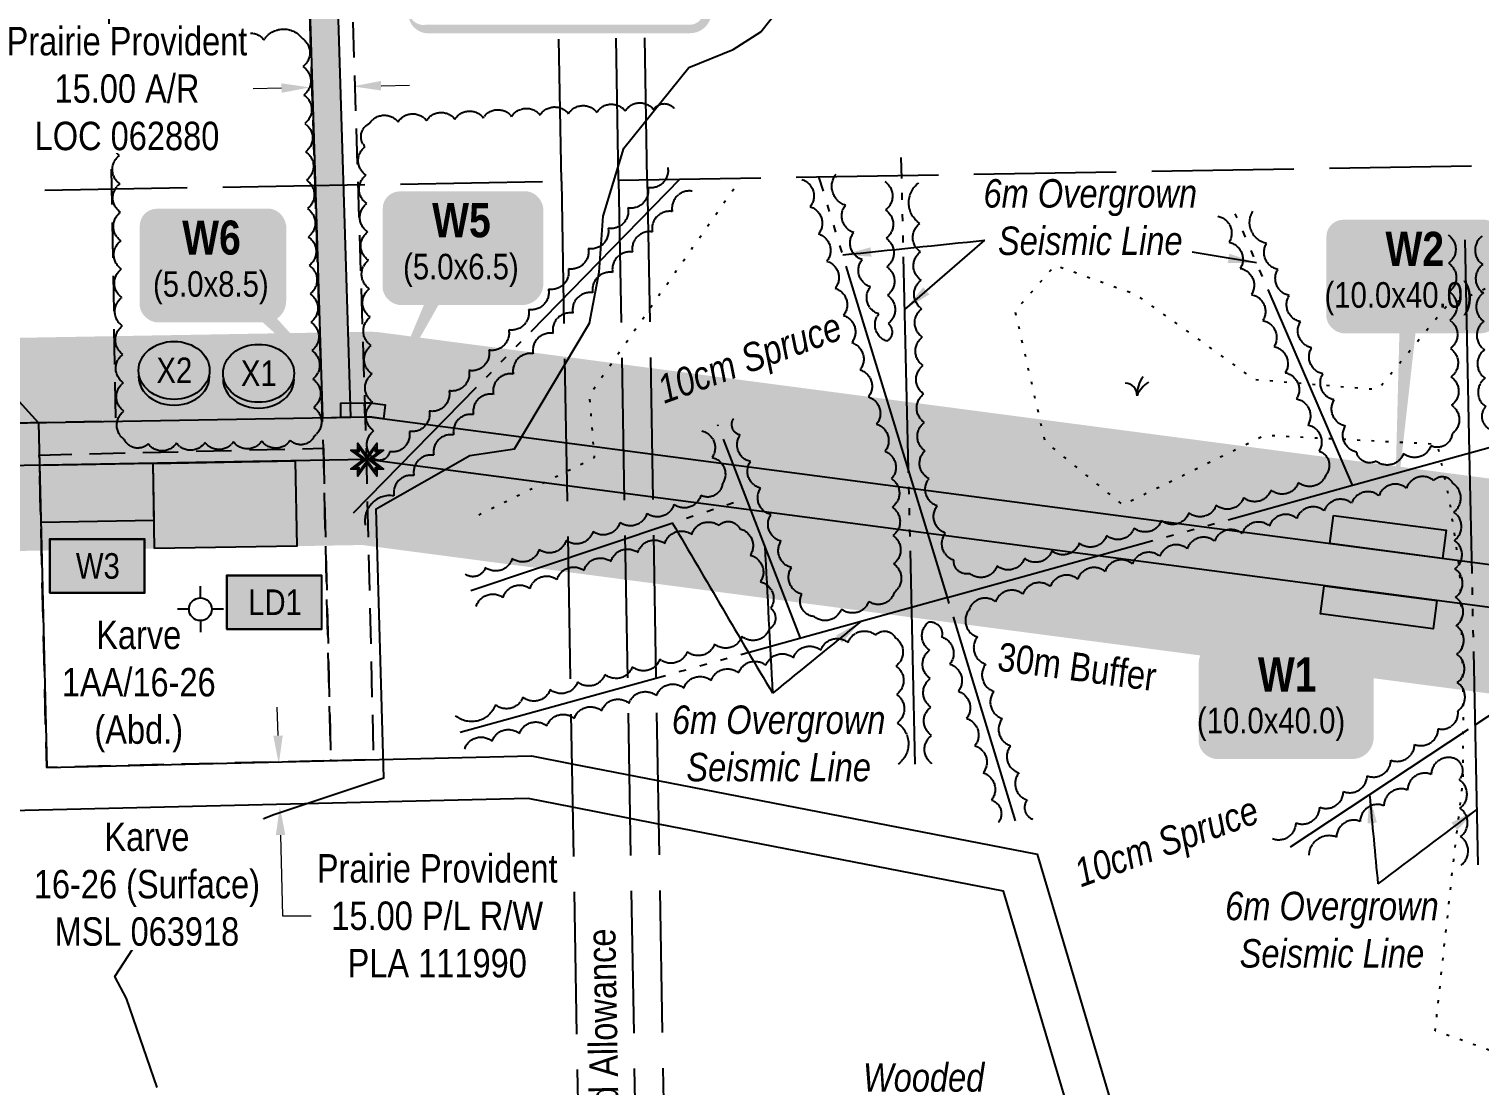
# Model space of a CAD drawing. Extents: x 571054 to 575687, y 6270459 to 6274187.
# Drawn here: x 574553 to 575063, y 6271091 to 6271462 of the extents above; entities that cross this region are included whole.
import ezdxf
from ezdxf.enums import TextEntityAlignment as Align

# ---------------------------------------------------------------- set-up
doc = ezdxf.new("R2010")
doc.units = 0
doc.header["$LTSCALE"] = 5
doc.header["$PDMODE"] = 34
doc.header["$PDSIZE"] = 0.03
for name, pattern in [('0', [1, 1, 0]), ('foc-ACCESSROAD', [3.75, 2.5, -1.25]), ('foc-SEISMIC', [20.5, 15, -1, 0.5, -1, 0.5, -1, 0.5, -1]), ('foc-TOPO', [1, 0.2, -0.8]), ('foc-UNSURVEYED', [12.5, 10, -2.5])]:
    doc.linetypes.add(name, pattern=pattern)
doc.layers.get('Defpoints').update_dxf_attribs({"color": 9})
for name, color, linetype in [('AS-SEISMIC', 224, 'foc-SEISMIC'), ('AS-SEISMIC2', 224, 'foc-SEISMIC'), ('C-WS', 13, 'foc-ACCESSROAD'), ('C-WS-S', 13, 'Continuous'), ('F-AR', 190, 'foc-ACCESSROAD'), ('F-RW', 190, 'Continuous'), ('F-WS', 190, 'foc-ACCESSROAD'), ('L-MON', 1, 'Continuous'), ('L-ROAD-T', 7, 'Continuous'), ('L-USEC', 7, 'foc-UNSURVEYED'), ('P-BUFFER-H 30m', 51, 'Continuous'), ('P-CROSSINGS', 250, 'Continuous'), ('P-FNC BUFFER-T', 40, 'Continuous'), ('P-PROPOSED', 10, 'Continuous'), ('P-PROPOSED-H', 21, 'Continuous'), ('P-TEMP-BLOCKS', 250, 'Continuous'), ('P-TEMP-H', 41, 'Continuous'), ('P-TEMP_WORKSPACE', 46, 'Continuous'), ('P-WORKAREA', 113, 'Continuous'), ('P-WORKAREA-H', 111, 'Continuous'), ('T-BUSH', 110, '0'), ('T-BUSH-T', 110, 'Continuous'), ('T-GENERAL', 48, 'foc-TOPO'), ('T-VEGETATION-CHANGE', 104, 'foc-TOPO'), ('WETLAND', 143, 'Continuous'), ('WETLAND-T', 146, 'Continuous')]:
    doc.layers.add(name, color=color, linetype=linetype)
for name, color, linetype, lineweight in [('C-WS-T', 13, 'Continuous', 9), ('F-AR-T', 190, 'Continuous', 9), ('F-RW-T', 190, 'Continuous', 9)]:
    doc.layers.add(name, color=color, linetype=linetype, lineweight=lineweight)
doc.styles.add('80', font='ARIALN.TTF', dxfattribs={"height": 10})
doc.styles.add('80CG', font='ARIALN.TTF', dxfattribs={"height": 10})
doc.styles.add('80L', font='ARIALN.TTF', dxfattribs={"height": 10})
doc.styles.add('80LS', font='ARIALNI.TTF', dxfattribs={"height": 10})
doc.styles.add('BOLD', font='ARIALNB.TTF')
doc.styles.add('Crossing', font='ARIALN.TTF', dxfattribs={"height": 10})
doc.dimstyles.new('Compass 5 000', dxfattribs={"dimscale": 5, "dimtxt": 9, "dimasz": 2, "dimexe": 0.2, "dimexo": 0.0625, "dimgap": 0.5, "dimtad": 0, "dimtih": 1, "dimtoh": 1, "dimzin": 0, "dimdsep": 46, "dimtxsty": '80CG', "dimcen": 0.1, "dimse1": 1, "dimse2": 1, "dimclrd": 256, "dimclrt": 256, "dimaunit": 1, "dimadec": 4, "dimazin": 0, "dimtfac": 0.06, "dimtofl": 0, "dimtmove": 0, "dimatfit": 1, "dimfxl": 0.2, "dimtolj": 1, "dimtzin": 0, "dimlwd": -1, "dimarcsym": 0})

# ---------------------------------------------------------------- blocks, each defined once
blk = doc.blocks.new('*D410')
at = {"layer": 'Defpoints', "color": 0, "transparency": 16777216}
for p in [(574652.23, 6271441.78), (574671.03, 6271280.48), (574656.03, 6271280.13)]:
    blk.add_point(p, dxfattribs=at)
at = {"layer": 'F-AR-T', "transparency": 16777216}
for p, q in [((574642.23, 6271441.55), (574632.24, 6271441.31)), ((574677.22, 6271442.37), (574687.22, 6271442.61))]:
    blk.add_line(p, q, dxfattribs=at)
for points in [[(574677.18, 6271444.04), (574677.26, 6271440.7), (574667.23, 6271442.14)], [(574642.19, 6271443.21), (574642.27, 6271439.88), (574652.23, 6271441.78)]]:
    blk.add_solid(points, dxfattribs=at)
at = {"layer": 'F-AR-T', "transparency": 16777216, "insert": (574587.87, 6271441.31), "char_height": 10, "attachment_point": 5, "style": '80CG', "bg_fill": 3, "box_fill_scale": 1.1, "bg_fill_color": 256, "bg_fill_true_color": 13158600, "bg_fill_transparency": 0}
blk.add_mtext('\\A1;Prairie Provident\\P15.00 A/R\\PLOC 062880', dxfattribs=at)
blk = doc.blocks.new('*D421')
at = {"layer": 'Defpoints', "color": 0, "transparency": 16777216}
for p in [(574590.19, 6271202.47), (574641.63, 6271188.79), (574590.57, 6271187.48)]:
    blk.add_point(p, dxfattribs=at)
at = {"layer": 'F-RW-T', "transparency": 16777216}
for p, q in [((574640.99, 6271213.78), (574640.74, 6271223.77)), ((574641.89, 6271178.79), (574642.61, 6271150.34)), ((574642.61, 6271150.34), (574652.61, 6271150.34))]:
    blk.add_line(p, q, dxfattribs=at)
for points in [[(574642.66, 6271213.82), (574639.33, 6271213.73), (574641.25, 6271203.78)], [(574643.55, 6271178.83), (574640.22, 6271178.75), (574641.63, 6271188.79)]]:
    blk.add_solid(points, dxfattribs=at)
at = {"layer": 'F-RW-T', "transparency": 16777216, "insert": (574696.98, 6271150.34), "char_height": 10, "attachment_point": 5, "style": '80CG'}
blk.add_mtext('\\A1;Prairie Provident\\P15.00 P/L R/W\\PPLA 111990', dxfattribs=at)
blk = doc.blocks.new('GABD')
for p, q in [((0, 0.81), (0, 1.62)), ((-0.81, 0), (-1.62, 0)), ((1.62, 0), (0.81, 0)), ((0, -0.81), (0, -1.62))]:
    blk.add_line(p, q)
blk.add_circle((0, 0), 0.8)
blk = doc.blocks.new('TEMP')
h = blk.add_hatch(color=255)
h.dxf.hatch_style = 1
h.paths.add_polyline_path([(0, 0.25), (-0.67, 1.15), (-0.67, 0.67), (-1.15, 0.67), (-0.25, 0), (-1.15, -0.67), (-0.67, -0.67), (-0.67, -1.15), (0, -0.25), (0.67, -1.15), (0.67, -0.67), (1.15, -0.67), (0.25, 0), (1.15, 0.67), (0.67, 0.67), (0.67, 1.15)])
h.paths.add_polyline_path([(0.57, 0.85), (0.57, 0.57), (0.85, 0.57), (0.08, 0), (0.85, -0.57), (0.57, -0.57), (0.57, -0.85), (0, -0.08), (-0.57, -0.85), (-0.57, -0.57), (-0.85, -0.57), (-0.08, 0), (-0.85, 0.57), (-0.57, 0.57), (-0.57, 0.85), (0, 0.08)], flags=16)
h = blk.add_hatch(color=1)
h.dxf.hatch_style = 1
h.paths.add_polyline_path([(0, 0.08), (-0.57, 0.85), (-0.57, 0.57), (-0.85, 0.57), (-0.08, 0), (-0.85, -0.57), (-0.57, -0.57), (-0.57, -0.85), (0, -0.08), (0.57, -0.85), (0.57, -0.57), (0.85, -0.57), (0.08, 0), (0.85, 0.57), (0.57, 0.57), (0.57, 0.85)])
at = {"color": 1}
for p, q in [((-0.08, 0), (0.08, 0)), ((0, 0.08), (0, -0.08))]:
    blk.add_line(p, q, dxfattribs=at)
at = {"color": 255, "flags": 128}
blk.add_lwpolyline([(-0.25, 0), (-1.15, 0.67), (-0.67, 0.67), (-0.67, 1.15), (0, 0.25), (0.67, 1.15), (0.67, 0.67), (1.15, 0.67), (0.25, 0), (1.15, -0.67), (0.67, -0.67), (0.67, -1.15), (0, -0.25), (-0.67, -1.15), (-0.67, -0.67), (-1.15, -0.67)], close=True, dxfattribs=at)
at = {"color": 1, "flags": 128}
blk.add_lwpolyline([(-0.08, 0), (-0.85, 0.57), (-0.57, 0.57), (-0.57, 0.85), (0, 0.08), (0.57, 0.85), (0.57, 0.57), (0.85, 0.57), (0.08, 0), (0.85, -0.57), (0.57, -0.57), (0.57, -0.85), (0, -0.08), (-0.57, -0.85), (-0.57, -0.57), (-0.85, -0.57)], close=True, dxfattribs=at)
blk = doc.blocks.new('MUSK')
at = {"layer": 'T-GENERAL', "linetype": 'Continuous'}
for centre, radius, start, end in [((1.86, 0.15), 1.86, 140.732, 184.6871), ((-0.86, 0.03), 0.856, 357.7915, 88.2897), ((1.91, -0.8), 2.08, 122.4427, 157.2145)]:
    blk.add_arc(centre, radius, start, end, dxfattribs=at)
blk = doc.blocks.new('xing2')
h = blk.add_hatch(color=50)
h.dxf.hatch_style = 1
edge = h.paths.add_edge_path()
edge.add_ellipse((0, 0), major_axis=(-12.5, 0), ratio=0.816297, start_angle=0, end_angle=360)
h = blk.add_hatch(color=250)
h.dxf.hatch_style = 1
edge = h.paths.add_edge_path()
edge.add_ellipse((0, -2.05), major_axis=(-12.5, 0), ratio=0.816297, start_angle=0, end_angle=180)
edge.add_line((12.5, -2.05), (12.5, 0))
edge.add_ellipse((0, 0), major_axis=(-12.5, 0), ratio=0.816297, start_angle=0, end_angle=180, ccw=False)
edge.add_line((-12.5, 0), (-12.5, -2.05))
at = {"color": 250}
blk.add_ellipse((0, 0), major_axis=(-12.5, 0), ratio=0.816297, dxfattribs=at)
blk.add_ellipse((0, -2.05), major_axis=(-12.5, 0), ratio=0.816297, start_param=0, end_param=3.141593, dxfattribs=at)
at = {"color": 250, "style": 'Crossing'}
blk.add_attdef('CROSSING', text='', height=9, dxfattribs=at).set_placement((0.09, 0.02), align=Align.MIDDLE_CENTER)
at = {"color": 250, "style": 'Crossing', "flags": 1}
for tag, p in [('OWNER', (0.09, -12.49)), ('DESCRIPTION', (0.09, -25.77)), ('LOCATION', (0.09, -39.3)), ('DWG_REF', (0.09, -52.84))]:
    blk.add_attdef(tag, text='', height=9, dxfattribs=at).set_placement(p, align=Align.MIDDLE_CENTER)
blk = doc.blocks.new('Temp_Area3')
h = blk.add_hatch(color=111)
h.dxf.hatch_style = 1
h.paths.add_polyline_path([(-16.83, -9.44), (16.33, -9.44), (16.33, 9.05), (-16.83, 9.05)])
at = {"color": 250}
for points in [[(-17.03, -9.64), (16.53, -9.64), (16.53, 9.25), (-17.03, 9.25)], [(-16.93, -9.54), (16.43, -9.54), (16.43, 9.15), (-16.93, 9.15)]]:
    blk.add_lwpolyline(points, close=True, dxfattribs=at)
at = {"color": 250, "style": '80L'}
blk.add_attdef('TEMPORARY', text='', height=9, dxfattribs=at).set_placement((0, -0.15), align=Align.MIDDLE_CENTER)
blk = doc.blocks.new('*U437')
h = blk.add_hatch(color=191)
edge = h.paths.add_edge_path()
edge.add_line((-24, -20), (24, -20))
edge.add_arc((24, -14), 6, 270, 360)
edge.add_line((30, -14), (30, 12.5))
edge.add_arc((24, 12.5), 6, 0, 90)
edge.add_line((24, 18.5), (-24, 18.5))
edge.add_arc((-24, 12.5), 6, 90, 180)
edge.add_line((-30, 12.5), (-30, -14))
edge.add_arc((-24, -14), 6, 180, 270)
at = {"color": 250, "flags": 128}
blk.add_lwpolyline([(-24, -20, 3, 3, 0), (24, -20, 3, 3, 0.414214), (30, -14, 3, 3, 0), (30, 12.5, 3, 0, 0.414214), (24, 18.5, 0, 0, 0), (-24, 18.5, 0, 0, 0.414214), (-30, 12.5, 0, 0, 0), (-30, -14, 0, 3, 0.414214)], format="xyseb", close=True, dxfattribs=at)
at = {"flags": 128}
blk.add_lwpolyline([(-20.29, -15.45, 0, 7.5, 0), (0, 0, 0, 0, 0)], format="xyseb", dxfattribs=at)
at = {"color": 250}
for tag, p, height, style in [('TEMP_AREA_W1_001', (-9.21, 2.24), 12, 'BOLD'), ('ENTER_TEXT_001', (-30.66, -12.47), 9, '80')]:
    blk.add_attdef(tag, p, '', height=height, dxfattribs=dict(at, style=style))
blk = doc.blocks.new('*U551')
h = blk.add_hatch(color=191)
edge = h.paths.add_edge_path()
edge.add_line((-24, -20), (24, -20))
edge.add_arc((24, -14), 6, 270, 360)
edge.add_line((30, -14), (30, 12.5))
edge.add_arc((24, 12.5), 6, 0, 90)
edge.add_line((24, 18.5), (-24, 18.5))
edge.add_arc((-24, 12.5), 6, 90, 180)
edge.add_line((-30, 12.5), (-30, -14))
edge.add_arc((-24, -14), 6, 180, 270)
at = {"color": 250, "flags": 128}
blk.add_lwpolyline([(-24, -20, 3, 3, 0), (24, -20, 3, 3, 0.414214), (30, -14, 3, 3, 0), (30, 12.5, 3, 0, 0.414214), (24, 18.5, 0, 0, 0), (-24, 18.5, 0, 0, 0.414214), (-30, 12.5, 0, 0, 0), (-30, -14, 0, 3, 0.414214)], format="xyseb", close=True, dxfattribs=at)
at = {"flags": 128}
blk.add_lwpolyline([(-6.01, -87.05, 0, 7.5, 0), (0, 0, 0, 0, 0)], format="xyseb", dxfattribs=at)
at = {"color": 250}
for tag, p, height, style in [('TEMP_AREA_W1_001', (-9.21, 2.24), 12, 'BOLD'), ('ENTER_TEXT_001', (-30.66, -12.47), 9, '80')]:
    blk.add_attdef(tag, p, '', height=height, dxfattribs=dict(at, style=style))
blk = doc.blocks.new('*U553')
h = blk.add_hatch(color=111)
edge = h.paths.add_edge_path()
edge.add_line((-19, -20), (19, -20))
edge.add_arc((19, -14), 6, 270, 360)
edge.add_line((25, -14), (25, 12.5))
edge.add_arc((19, 12.5), 6, 0, 90)
edge.add_line((19, 18.5), (-19, 18.5))
edge.add_arc((-19, 12.5), 6, 90, 180)
edge.add_line((-25, 12.5), (-25, -14))
edge.add_arc((-19, -14), 6, 180, 270)
at = {"color": 250, "flags": 128}
blk.add_lwpolyline([(-19, -20, 3, 3, 0), (19, -20, 3, 3, 0.414214), (25, -14, 3, 3, 0), (25, 12.5, 3, 0, 0.414214), (19, 18.5, 0, 0, 0), (-19, 18.5, 0, 0, 0.414214), (-25, 12.5, 0, 0, 0), (-25, -14, 0, 3, 0.414214)], format="xyseb", close=True, dxfattribs=at)
at = {"flags": 128}
blk.add_lwpolyline([(51.57, -51.46, 0, 7.5, 0), (0, 0, 0, 0, 0)], format="xyseb", dxfattribs=at)
at = {"color": 250}
for tag, p, height, style in [('TEMP_AREA_W1_001', (-9.21, 2.24), 12, 'BOLD'), ('ENTER_TEXT_001', (-30.66, -12.47), 9, '80')]:
    blk.add_attdef(tag, p, '', height=height, dxfattribs=dict(at, style=style))
blk = doc.blocks.new('*U552')
h = blk.add_hatch(color=191)
edge = h.paths.add_edge_path()
edge.add_line((-21.5, -20), (21.5, -20))
edge.add_arc((21.5, -14), 6, 270, 360)
edge.add_line((27.5, -14), (27.5, 12.5))
edge.add_arc((21.5, 12.5), 6, 0, 90)
edge.add_line((21.5, 18.5), (-21.5, 18.5))
edge.add_arc((-21.5, 12.5), 6, 90, 180)
edge.add_line((-27.5, 12.5), (-27.5, -14))
edge.add_arc((-21.5, -14), 6, 180, 270)
at = {"color": 250, "flags": 128}
blk.add_lwpolyline([(-21.5, -20, 3, 3, 0), (21.5, -20, 3, 3, 0.414214), (27.5, -14, 3, 3, 0), (27.5, 12.5, 3, 0, 0.414214), (21.5, 18.5, 0, 0, 0), (-21.5, 18.5, 0, 0, 0.414214), (-27.5, 12.5, 0, 0, 0), (-27.5, -14, 0, 3, 0.414214)], format="xyseb", close=True, dxfattribs=at)
at = {"flags": 128}
blk.add_lwpolyline([(-27.36, -55.77, 0, 7.5, 0), (0, 0, 0, 0, 0)], format="xyseb", dxfattribs=at)
at = {"color": 250}
for tag, p, height, style in [('TEMP_AREA_W1_001', (-9.21, 2.24), 12, 'BOLD'), ('ENTER_TEXT_001', (-30.66, -12.47), 9, '80')]:
    blk.add_attdef(tag, p, '', height=height, dxfattribs=dict(at, style=style))

msp = doc.modelspace()

# ---------------------------------------------------------------- hatches: boundary and pattern name
at = {"layer": 'P-BUFFER-H 30m'}
h = msp.add_hatch(color=256, dxfattribs=at)
h.dxf.hatch_style = 1
edge = h.paths.add_edge_path()
edge.add_line((575392.087, 6271197.65), (575309.464, 6271196.924))
edge.add_arc((575309.201, 6271226.91), 29.987, 262.49234, 270.50338, ccw=False)
edge.add_line((575305.283, 6271197.18), (574670.645, 6271280.818))
edge.add_line((574670.645, 6271280.818), (574384.686, 6271275.853))
edge.add_arc((574384.165, 6271305.835), 29.987, 180.99484, 270.99484, ccw=False)
edge.add_line((574354.182, 6271305.315), (574353.184, 6271362.791))
edge.add_line((574353.184, 6271362.791), (574271.953, 6271389.012))
edge.add_arc((574281.165, 6271417.549), 29.987, 235.37093, 252.11032, ccw=False)
edge.add_line((574264.124, 6271392.874), (574236.866, 6271411.698))
edge.add_arc((574253.907, 6271436.373), 29.987, 209.06631, 235.37093, ccw=False)
edge.add_line((574227.696, 6271421.805), (574194.234, 6271482.008))
edge.add_line((574194.234, 6271482.008), (574184.185, 6271492.366))
edge.add_line((574184.185, 6271492.366), (574009.055, 6271487.402))
edge.add_line((574009.055, 6271487.402), (573714.183, 6271479.081))
edge.add_arc((573713.337, 6271509.057), 29.987, 186.17633, 271.61635, ccw=False)
edge.add_line((573683.524, 6271505.831), (573655.396, 6271765.75))
edge.add_line((573655.396, 6271765.75), (573640.572, 6271902.245))
edge.add_line((573640.572, 6271902.245), (573310.207, 6271896.39))
edge.add_arc((573309.676, 6271926.373), 29.987, 181.0153, 271.0153, ccw=False)
edge.add_line((573279.693, 6271925.842), (573279.427, 6271940.833))
edge.add_arc((573309.41, 6271941.364), 29.987, 91.0153, 181.0153, ccw=False)
edge.add_line((573308.879, 6271971.347), (573680.323, 6271977.93))
edge.add_arc((573680.854, 6271947.947), 29.987, 6.19833, 91.0153, ccw=False)
edge.add_line((573710.666, 6271951.185), (573729.928, 6271773.827))
edge.add_line((573729.928, 6271773.827), (573753.588, 6271555.191))
edge.add_line((573753.588, 6271555.191), (574006.934, 6271562.34))
edge.add_line((574006.934, 6271562.34), (574201.84, 6271567.865))
edge.add_arc((574202.69, 6271537.89), 29.987, 44.13256, 91.6237, ccw=False)
edge.add_line((574224.213, 6271558.771), (574252.183, 6271529.941))
edge.add_arc((574230.66, 6271509.06), 29.987, 29.06631, 44.13256, ccw=False)
edge.add_line((574256.871, 6271523.628), (574288.116, 6271467.413))
edge.add_line((574288.116, 6271467.413), (574301.28, 6271458.322))
edge.add_line((574301.28, 6271458.322), (574406.812, 6271424.257))
edge.add_arc((574397.6, 6271395.72), 29.987, 0.99484, 72.11032, ccw=False)
edge.add_line((574427.583, 6271396.241), (574428.358, 6271351.59))
edge.add_line((574428.358, 6271351.59), (574672.687, 6271355.833))
edge.add_arc((574673.207, 6271325.85), 29.987, 82.49234, 90.99484, ccw=False)
edge.add_line((574677.125, 6271355.581), (575311.955, 6271271.917))
edge.add_line((575311.955, 6271271.917), (575391.428, 6271272.616))
edge.add_arc((575391.691, 6271242.629), 29.987, 0.50338, 90.50338, ccw=False)
edge.add_line((575421.677, 6271242.893), (575421.809, 6271227.9))
edge.add_arc((575391.823, 6271227.636), 29.987, -89.49662, 0.50338, ccw=False)
at = {"layer": 'P-TEMP-H'}
h = msp.add_hatch(color=256, dxfattribs=at)
h.dxf.hatch_style = 1
h.paths.add_polyline_path([(574671.614, 6271325.823), (574671.458, 6271330.819), (574673.492, 6271330.854), (574678.722, 6271330.165), (574678.069, 6271325.21), (574673.207, 6271325.85)])
h = msp.add_hatch(color=256, dxfattribs=at)
h.dxf.hatch_style = 1
h.paths.add_polyline_path([(575012.218, 6271291.255), (575051.858, 6271286.031), (575050.552, 6271276.121), (575010.912, 6271281.345)])
h = msp.add_hatch(color=256, dxfattribs=at)
h.dxf.hatch_style = 1
h.paths.add_polyline_path([(575008.953, 6271266.48), (575048.593, 6271261.256), (575047.287, 6271251.345), (575007.647, 6271256.57)])
at = {"layer": 'P-WORKAREA-H'}
h = msp.add_hatch(color=256, dxfattribs=at)
h.dxf.hatch_style = 1
h.paths.add_polyline_path([(574649.631, 6271552.33), (574656.614, 6271325.562), (574666.609, 6271325.736), (574659.622, 6271552.638)])
h = msp.add_hatch(color=256, dxfattribs=at)
h.dxf.hatch_style = 1
h.paths.add_polyline_path([(574671.614, 6271325.823), (574663.116, 6271325.675), (574663.029, 6271330.672), (574671.458, 6271330.819)])
h = msp.add_hatch(color=256, dxfattribs=at)
h.dxf.hatch_style = 1
h.paths.add_polyline_path([(574557.58, 6271288.853), (574597.429, 6271289.544), (574597.082, 6271309.533), (574557.105, 6271308.838)])
h = msp.add_hatch(color=256, dxfattribs=at)
h.dxf.hatch_style = 1
h.paths.add_polyline_path([(574597.603, 6271279.55), (574597.082, 6271309.533), (574647.054, 6271310.4), (574647.574, 6271280.418)])

# ---------------------------------------------------------------- linework, layer by layer
at = {"color": 250, "flags": 128}
msp.add_lwpolyline([(574692.993, 6271462.36, 2.999, 2.999, 0), (574785.954, 6271462.36, 2.999, 2.999, 0.4142136), (574791.951, 6271468.357, 2.999, 2.999, 0), (574791.951, 6271494.846, 2.999, 0, 0.4142136), (574785.954, 6271500.844, 0, 0, 0), (574692.993, 6271500.844, 0, 0, 0.4142136), (574686.996, 6271494.846, 0, 0, 0), (574686.996, 6271468.357, 0, 2.999, 0.4142136)], format="xyseb", close=True, dxfattribs=at)
at = {"layer": 'AS-SEISMIC'}
for p, q in [((574862.725, 6271307.224), (574860.204, 6271417.178)), ((574782.34, 6271409.466), (574667.402, 6271291.976)), ((574862.725, 6271307.224), (574831.25, 6271410.304)), ((575018.864, 6271301.816), (574977.669, 6271397.355)), ((575060.072, 6271313.22), (575058.489, 6271389.345)), ((575062.06, 6271217.579), (575249.328, 6271341.474)), ((574824.765, 6271248.097), (574795.652, 6271323.124)), ((575063.083, 6271168.363), (575060.072, 6271313.22)), ((574865.096, 6271203.784), (574862.725, 6271307.224)), ((574876.414, 6271262.391), (574862.725, 6271307.224)), ((574900.414, 6271183.788), (574876.414, 6271262.391)), ((574997.124, 6271174.617), (575062.06, 6271217.579))]:
    msp.add_line(p, q, dxfattribs=at)
at = {"layer": 'AS-SEISMIC', "flags": 128}
for points in [[(575018.864, 6271301.816), (575184.404, 6271347.63)], [(574876.414, 6271262.391), (575018.864, 6271301.816)], [(574708.774, 6271264.865), (574805.681, 6271297.276)], [(574705.025, 6271214.958), (574876.414, 6271262.391)]]:
    msp.add_lwpolyline(points, dxfattribs=at)
at = {"layer": 'C-WS', "flags": 128}
msp.add_lwpolyline([(574656.948, 6271314.872), (574659.557, 6271204.95), (574559.627, 6271202.578), (574557.019, 6271312.47), (574656.948, 6271314.872)], close=True, dxfattribs=at)
at = {"layer": 'F-AR', "flags": 128}
msp.add_lwpolyline([(574209.874, 6272304.24), (574212.56, 6272236.57), (574213.671, 6272204.314), (574221.16, 6271986.881), (574229.867, 6271758.275), (574232.273, 6271698.983), (574232.779, 6271686.507), (574236.987, 6271582.793), (574237.747, 6271559.746), (574328.62, 6271555.743), (574462.434, 6271560.613), (574472.143, 6271560.967), (574487.007, 6271561.509), (574487.393, 6271561.53), (574533.565, 6271564.049), (574664.269, 6271567.853), (574664.295, 6271566.743), (574664.624, 6271552.756), (574664.93, 6271539.758), (574671.911, 6271316.313), (574674.546, 6271205.305), (574659.557, 6271204.95), (574656.948, 6271314.872), (574649.936, 6271539.332), (574649.631, 6271552.33), (574536.809, 6271549.129), (574535.987, 6271549.108), (574534.799, 6271549.074), (574534.128, 6271549.052), (574502.604, 6271547.336), (574487.688, 6271546.524), (574472.69, 6271545.977), (574328.562, 6271540.731), (574304.467, 6271541.758), (574225.429, 6271545.29), (574223.213, 6271545.379), (574223.132, 6271547.839), (574221.997, 6271582.241), (574214.879, 6271757.685), (574211.186, 6271854.64), (574211.133, 6271856.043), (574210.614, 6271869.651), (574210.562, 6271871.033), (574209.172, 6271907.514), (574206.171, 6271986.296), (574198.671, 6272204.061), (574197.57, 6272236.014), (574194.872, 6272303.986)], dxfattribs=at)
at = {"layer": 'F-RW'}
for points in [[(574510.354, 6271374.761), (574556.751, 6271323.778), (574559.627, 6271202.578), (574730.177, 6271206.626), (574744.295, 6271203.88), (574774.566, 6271197.994), (574907.963, 6271172.055), (575062.617, 6270652.061)], [(575051.623, 6270636.393), (574896.173, 6271159.068), (574774.837, 6271182.662), (574744.566, 6271188.548), (574728.909, 6271191.598), (574546.992, 6271187.28)]]:
    msp.add_lwpolyline(points, dxfattribs=at)
at = {"layer": 'F-WS', "flags": 128}
msp.add_lwpolyline([(574395.684, 6271506.059), (574580.656, 6271509.271), (574583.868, 6271324.299), (574398.896, 6271321.087)], close=True, dxfattribs=at)
at = {"layer": 'L-USEC'}
for p, q in [((574770.832, 6271409.269), (574756.626, 6272213.53)), ((574740.675, 6271408.752), (574726.469, 6272213.014)), ((574760.783, 6271409.107), (574746.577, 6272213.369)), ((574760.783, 6271409.096), (575567.334, 6271422.916)), ((573934.122, 6271395.095), (574740.674, 6271408.753)), ((574740.675, 6271408.752), (574754.888, 6270604.499)), ((574760.783, 6271409.107), (574774.996, 6270604.854)), ((574770.832, 6271409.269), (574785.046, 6270605.016))]:
    msp.add_line(p, q, dxfattribs=at)
at = {"layer": 'P-TEMP_WORKSPACE', "flags": 128}
for points in [[(574671.614, 6271325.823), (574671.458, 6271330.819), (574673.492, 6271330.854), (574678.722, 6271330.165), (574678.069, 6271325.21), (574673.207, 6271325.85)], [(575012.218, 6271291.255), (575051.858, 6271286.031), (575050.552, 6271276.121), (575010.912, 6271281.345)], [(575008.953, 6271266.48), (575048.593, 6271261.256), (575047.287, 6271251.345), (575007.647, 6271256.57)]]:
    msp.add_lwpolyline(points, close=True, dxfattribs=at)
at = {"layer": 'P-WORKAREA'}
for points in [[(574649.631, 6271552.33), (574656.614, 6271325.562), (574666.609, 6271325.736), (574659.622, 6271552.638)], [(574671.614, 6271325.823), (574663.116, 6271325.675), (574663.029, 6271330.672), (574671.458, 6271330.819)], [(574557.58, 6271288.853), (574597.429, 6271289.544), (574597.082, 6271309.533), (574557.105, 6271308.838)], [(574597.603, 6271279.55), (574597.082, 6271309.533), (574647.054, 6271310.4), (574647.574, 6271280.418)]]:
    msp.add_lwpolyline(points, close=True, dxfattribs=at)
at = {"layer": 'T-BUSH', "flags": 128}
msp.add_lwpolyline([(574649.443, 6271459.092, -0.5205671), (574649.755, 6271449.101, -0.5205671), (574650.067, 6271439.11, -0.5205671), (574650.379, 6271429.119, -0.5205671), (574650.691, 6271419.129, -0.5205671), (574651.003, 6271409.138, -0.5205671), (574651.315, 6271399.147, -0.5205671), (574651.627, 6271389.156, -0.5205671), (574651.939, 6271379.165, -0.5205671), (574652.251, 6271369.174, -0.5205671), (574652.563, 6271359.183, -0.5205671), (574652.876, 6271349.192, -0.5205671), (574653.188, 6271339.202, -0.5205671), (574653.5, 6271329.211, -0.5205671), (574653.812, 6271319.22, -0.5205671), (574645.285, 6271317.595, -0.5205671), (574635.292, 6271317.357, -0.5205671), (574625.299, 6271317.12, -0.5205671), (574615.306, 6271316.883, -0.5205671), (574605.313, 6271316.646, -0.5205671), (574595.32, 6271316.409, -0.5205671), (574586.985, 6271317.899, -0.5205671), (574586.811, 6271327.893, -0.5205671), (574586.637, 6271337.887, -0.5205671), (574586.463, 6271347.882, -0.5205671), (574586.289, 6271357.876, -0.5205671), (574586.115, 6271367.87, -0.5205671), (574585.941, 6271377.864, -0.5205671), (574585.767, 6271387.859, -0.5205671), (574585.593, 6271397.853, -0.5205671), (574585.419, 6271407.847, -0.5205671), (574585.245, 6271417.841, -0.5205671), (574585.071, 6271427.836, -0.5205671), (574584.896, 6271437.83, -0.5205671), (574584.722, 6271447.824, -0.5205671), (574586.095, 6271456.363, -0.5205671), (574596.082, 6271456.793, -0.5205671), (574606.068, 6271457.223, -0.5205671), (574616.055, 6271457.654, -0.5205671), (574626.041, 6271458.084, -0.5205671), (574636.028, 6271458.514, -0.5205671)], format="xyb", close=True, dxfattribs=at)
for points in [[(574778.053, 6271413.66, -0.5205671), (574771.063, 6271406.515, -0.5205671), (574764.073, 6271399.369, -0.5205671), (574757.083, 6271392.224, -0.5205671), (574750.093, 6271385.079, -0.5205671), (574743.103, 6271377.934, -0.5205671), (574736.112, 6271370.788, -0.5205671), (574729.122, 6271363.643, -0.5205671), (574722.132, 6271356.498, -0.5205671), (574715.142, 6271349.353, -0.5205671), (574708.152, 6271342.207, -0.5205671), (574701.162, 6271335.062, -0.5205671), (574694.172, 6271327.917, -0.5205671), (574687.182, 6271320.772, -0.5205671), (574680.192, 6271313.626, -0.5205671), (574674.972, 6271311.018, -0.5205671), (574674.669, 6271321.009, -0.5205671), (574674.365, 6271331, -0.5205671), (574674.062, 6271340.991, -0.5205671), (574673.758, 6271350.982, -0.5205671), (574673.455, 6271360.974, -0.5205671), (574673.151, 6271370.965, -0.5205671), (574672.848, 6271380.956, -0.5205671), (574672.544, 6271390.947, -0.5205671), (574672.241, 6271400.938, -0.5205671), (574671.937, 6271410.929, -0.5205671), (574671.634, 6271420.921, -0.5205671), (574673.231, 6271429.155, -0.5205671), (574683.215, 6271429.639, -0.5205671), (574693.199, 6271430.123, -0.5205671), (574703.183, 6271430.607, -0.5205671), (574713.167, 6271431.091, -0.5205671), (574723.151, 6271431.575, -0.5205671), (574733.135, 6271432.059, -0.5205671), (574743.119, 6271432.543, -0.5205671), (574753.103, 6271433.027, -0.5205671), (574763.087, 6271433.511, -0.5205671), (574773.071, 6271433.995, -0.5205671), (574780.342, 6271434.347, -0.5205671)], [(574825.263, 6271409.375, -0.5205671), (574828.182, 6271399.815, -0.5205671), (574831.101, 6271390.255, -0.5205671), (574834.02, 6271380.695, -0.5205671), (574836.939, 6271371.135, -0.5205671), (574839.858, 6271361.574, -0.5205671), (574842.777, 6271352.014, -0.5205671), (574845.696, 6271342.454, -0.5205671), (574848.615, 6271332.894, -0.5205671), (574851.535, 6271323.334, -0.5205671), (574854.454, 6271313.774, -0.5205671), (574856.797, 6271304.122, -0.5205671), (574857.026, 6271294.128, -0.5205671), (574857.255, 6271284.135, -0.5205671), (574857.484, 6271274.142, -0.5205671), (574857.713, 6271264.149, -0.5205671), (574848.776, 6271260.965, -0.5205671), (574839.143, 6271258.299, -0.5205671), (574829.509, 6271255.633, -0.5205671), (574825.196, 6271263.564, -0.5205671), (574821.58, 6271272.882, -0.5205671), (574817.964, 6271282.201, -0.5205671), (574814.348, 6271291.52, -0.5205671), (574810.732, 6271300.839, -0.5205671), (574807.116, 6271310.158, -0.5205671), (574803.5, 6271319.476, -0.5205671), (574801.243, 6271325.294, -0.5205671)], [(574854.399, 6271408.691, -0.5205671), (574854.628, 6271398.698, -0.5205671), (574854.857, 6271388.705, -0.5205671), (574855.087, 6271378.712, -0.5205671), (574855.316, 6271368.719, -0.5205671), (574855.545, 6271358.726, -0.5205671), (574855.163, 6271352.524, -0.5205671), (574852.244, 6271362.084, -0.5205671), (574849.325, 6271371.644, -0.5205671), (574846.406, 6271381.204, -0.5205671), (574843.487, 6271390.764, -0.5205671), (574840.568, 6271400.324, -0.5205671), (574837.237, 6271411.233, -0.5205671)], [(574971.511, 6271396.491, -0.5205671), (574975.469, 6271387.312, -0.5205671), (574979.426, 6271378.133, -0.5205671), (574983.384, 6271368.954, -0.5205671), (574987.342, 6271359.775, -0.5205671), (574991.3, 6271350.597, -0.5205671), (574995.257, 6271341.418, -0.5205671), (574999.215, 6271332.239, -0.5205671), (575003.173, 6271323.06, -0.5205671), (575007.13, 6271313.881, -0.5205671), (575009.522, 6271305.453, -0.5205671), (574999.888, 6271302.787, -0.5205671), (574990.254, 6271300.121, -0.5205671), (574980.621, 6271297.454, -0.5205671), (574970.987, 6271294.788, -0.5205671), (574961.353, 6271292.122, -0.5205671), (574951.72, 6271289.456, -0.5205671), (574942.086, 6271286.79, -0.5205671), (574932.453, 6271284.123, -0.5205671), (574922.819, 6271281.457, -0.5205671), (574913.185, 6271278.791, -0.5205671), (574903.552, 6271276.125, -0.5205671), (574893.918, 6271273.459, -0.5205671), (574884.285, 6271270.792, -0.5205671), (574878.688, 6271275.478, -0.5205671), (574875.769, 6271285.038, -0.5205671), (574872.85, 6271294.598, -0.5205671), (574869.931, 6271304.158, -0.5205671), (574868.569, 6271313.969, -0.5205671), (574868.34, 6271323.962, -0.5205671), (574868.111, 6271333.955, -0.5205671), (574867.882, 6271343.948, -0.5205671), (574867.653, 6271353.941, -0.5205671), (574867.423, 6271363.934, -0.5205671), (574867.194, 6271373.928, -0.5205671), (574866.965, 6271383.921, -0.5205671), (574866.736, 6271393.914, -0.5205671), (574866.407, 6271408.259, -0.5205671)], [(574786.627, 6271405.272, 0.5205671), (574779.637, 6271398.127, 0.5205671), (574772.647, 6271390.981, 0.5205671), (574765.657, 6271383.836, 0.5205671), (574758.667, 6271376.691, 0.5205671), (574751.677, 6271369.546, 0.5205671), (574744.687, 6271362.4, 0.5205671), (574737.697, 6271355.255, 0.5205671), (574730.707, 6271348.11, 0.5205671), (574723.717, 6271340.965, 0.5205671), (574716.727, 6271333.819, 0.5205671), (574709.737, 6271326.674, 0.5205671), (574702.746, 6271319.529, 0.5205671), (574695.756, 6271312.384, 0.5205671), (574688.766, 6271305.238, 0.5205671), (574681.776, 6271298.093, 0.5205671), (574671.689, 6271287.782, 0.5205671)], [(575052.479, 6271389.915, -0.5205671), (575052.686, 6271379.921, -0.5205671), (575052.894, 6271369.928, -0.5205671), (575053.102, 6271359.934, -0.5205671), (575053.31, 6271349.941, -0.5205671), (575053.517, 6271339.947, -0.5205671), (575053.725, 6271329.953, -0.5205671), (575053.933, 6271319.96, -0.5205671), (575046.469, 6271315.678, -0.5205671), (575036.835, 6271313.012, -0.5205671), (575027.201, 6271310.346, -0.5205671), (575020.357, 6271313.5, -0.5205671), (575016.399, 6271322.679, -0.5205671), (575012.442, 6271331.858, -0.5205671), (575008.484, 6271341.037, -0.5205671), (575004.526, 6271350.216, -0.5205671), (575000.568, 6271359.395, -0.5205671), (574996.611, 6271368.574, -0.5205671), (574992.653, 6271377.753, -0.5205671), (574988.695, 6271386.931, -0.5205671), (574983.828, 6271398.22, -0.5205671)], [(575064.485, 6271389.47, 0.5205671), (575064.693, 6271379.476, 0.5205671), (575064.901, 6271369.483, 0.5205671), (575065.109, 6271359.489, 0.5205671), (575065.316, 6271349.495, 0.5205671), (575065.524, 6271339.502, 0.5205671), (575065.732, 6271329.508, 0.5205671), (575067.396, 6271321.47, 0.5205671), (575077.029, 6271324.136, 0.5205671), (575086.663, 6271326.803, 0.5205671), (575096.297, 6271329.469, 0.5205671), (575105.93, 6271332.135, 0.5205671), (575115.564, 6271334.801, 0.5205671), (575125.197, 6271337.467, 0.5205671), (575134.831, 6271340.133, 0.5205671), (575144.465, 6271342.8, 0.5205671), (575154.098, 6271345.466, 0.5205671), (575163.732, 6271348.132, 0.5205671), (575175.23, 6271351.314, 0.5205671)], [(574790.06, 6271320.954, -0.5205671), (574793.676, 6271311.636, -0.5205671), (574797.292, 6271302.317, -0.5205671), (574789.706, 6271298.257, -0.5205671), (574780.227, 6271295.087, -0.5205671), (574770.747, 6271291.916, -0.5205671), (574761.267, 6271288.746, -0.5205671), (574751.788, 6271285.575, -0.5205671), (574742.308, 6271282.405, -0.5205671), (574732.829, 6271279.234, -0.5205671), (574723.349, 6271276.064, -0.5205671), (574713.869, 6271272.893, -0.5205671), (574706.872, 6271270.553, -0.5205671)], [(574990.716, 6271177.569, 0.5205671), (574999.053, 6271183.084, 0.5205671), (575007.389, 6271188.6, 0.5205671), (575015.726, 6271194.115, 0.5205671), (575024.062, 6271199.63, 0.5205671), (575032.398, 6271205.146, 0.5205671), (575040.735, 6271210.661, 0.5205671), (575049.071, 6271216.177, 0.5205671), (575055.96, 6271222.451, 0.5205671), (575055.752, 6271232.444, 0.5205671), (575055.544, 6271242.438, 0.5205671), (575055.337, 6271252.431, 0.5205671), (575055.129, 6271262.425, 0.5205671), (575054.921, 6271272.419, 0.5205671), (575054.713, 6271282.412, 0.5205671), (575054.506, 6271292.406, 0.5205671), (575054.298, 6271302.399, 0.5205671), (575047.478, 6271303.512, 0.5205671), (575037.844, 6271300.846, 0.5205671), (575028.21, 6271298.179, 0.5205671), (575018.577, 6271295.513, 0.5205671), (575008.943, 6271292.847, 0.5205671), (574999.31, 6271290.181, 0.5205671), (574989.676, 6271287.515, 0.5205671), (574980.042, 6271284.848, 0.5205671), (574970.409, 6271282.182, 0.5205671), (574960.775, 6271279.516, 0.5205671), (574951.141, 6271276.85, 0.5205671), (574941.508, 6271274.184, 0.5205671), (574931.874, 6271271.517, 0.5205671), (574922.241, 6271268.851, 0.5205671), (574912.607, 6271266.185, 0.5205671), (574902.973, 6271263.519, 0.5205671), (574893.34, 6271260.853, 0.5205671), (574884.021, 6271258.014, 0.5205671), (574886.94, 6271248.454, 0.5205671), (574889.859, 6271238.893, 0.5205671), (574892.778, 6271229.333, 0.5205671), (574895.697, 6271219.773, 0.5205671), (574898.616, 6271210.213, 0.5205671), (574901.535, 6271200.653, 0.5205671), (574904.454, 6271191.093, 0.5205671), (574906.511, 6271184.357, 0.5205671)], [(574710.676, 6271259.177, -0.5205671), (574720.156, 6271262.348, -0.5205671), (574729.635, 6271265.518, -0.5205671), (574739.115, 6271268.689, -0.5205671), (574748.595, 6271271.859, -0.5205671), (574758.074, 6271275.03, -0.5205671), (574767.554, 6271278.2, -0.5205671), (574777.033, 6271281.371, -0.5205671), (574786.513, 6271284.541, -0.5205671), (574795.993, 6271287.712, -0.5205671), (574803.423, 6271286.518, -0.5205671), (574807.039, 6271277.199, -0.5205671), (574810.655, 6271267.88, -0.5205671), (574814.271, 6271258.561, -0.5205671), (574813.812, 6271251.288, -0.5205671), (574804.178, 6271248.622, -0.5205671), (574794.545, 6271245.956, -0.5205671), (574784.911, 6271243.29, -0.5205671), (574775.277, 6271240.624, -0.5205671), (574765.644, 6271237.957, -0.5205671), (574756.01, 6271235.291, -0.5205671), (574746.377, 6271232.625, -0.5205671), (574736.743, 6271229.959, -0.5205671), (574727.109, 6271227.293, -0.5205671), (574717.476, 6271224.627, -0.5205671), (574703.425, 6271220.738, -0.5205671)], [(574706.625, 6271209.178, -0.5205671), (574716.259, 6271211.844, -0.5205671), (574725.892, 6271214.51, -0.5205671), (574735.526, 6271217.176, -0.5205671), (574745.159, 6271219.842, -0.5205671), (574754.793, 6271222.509, -0.5205671), (574764.427, 6271225.175, -0.5205671), (574774.06, 6271227.841, -0.5205671), (574783.694, 6271230.507, -0.5205671), (574793.327, 6271233.173, -0.5205671), (574802.961, 6271235.84, -0.5205671), (574812.595, 6271238.506, -0.5205671), (574822.228, 6271241.172, -0.5205671), (574831.862, 6271243.838, -0.5205671), (574841.496, 6271246.504, -0.5205671), (574851.129, 6271249.171, -0.5205671), (574858.078, 6271248.223, -0.5205671), (574858.307, 6271238.23, -0.5205671), (574858.536, 6271228.237, -0.5205671), (574858.766, 6271218.244, -0.5205671), (574859.098, 6271203.733, -0.5205671)], [(574871.094, 6271203.835, -0.5205671), (574870.865, 6271213.828, -0.5205671), (574870.636, 6271223.821, -0.5205671), (574870.407, 6271233.814, -0.5205671), (574870.177, 6271243.807, -0.5205671), (574869.948, 6271253.8, -0.5205671), (574874.393, 6271248.472, -0.5205671), (574877.312, 6271238.912, -0.5205671), (574880.231, 6271229.352, -0.5205671), (574883.15, 6271219.792, -0.5205671), (574886.069, 6271210.232, -0.5205671), (574888.988, 6271200.672, -0.5205671), (574891.907, 6271191.112, -0.5205671), (574894.317, 6271183.218, -0.5205671)], [(575057.087, 6271168.238, 0.5205671), (575056.879, 6271178.232, 0.5205671), (575056.671, 6271188.226, 0.5205671), (575056.464, 6271198.219, 0.5205671), (575054.92, 6271205.663, 0.5205671), (575046.583, 6271200.148, 0.5205671), (575038.247, 6271194.633, 0.5205671), (575029.91, 6271189.117, 0.5205671), (575021.574, 6271183.602, 0.5205671), (575013.238, 6271178.087, 0.5205671), (575003.532, 6271171.666, 0.5205671)]]:
    msp.add_lwpolyline(points, format="xyb", dxfattribs=at)
at = {"layer": 'T-VEGETATION-CHANGE', "flags": 128}
msp.add_lwpolyline([(575302.004, 6271309.771), (575279.559, 6271161.413), (575243.053, 6271147.898), (575225.138, 6271142.286), (575175.337, 6271124.981), (575117.183, 6271106.604), (575088.171, 6271095.574), (575047.979, 6271109.949), (575054.478, 6271170.087), (575057.742, 6271197.334), (575057.934, 6271225.227), (575057.287, 6271252.815), (575056.64, 6271271.782), (575052.97, 6271297.052), (575048.794, 6271316.22), (574988.047, 6271319.36), (574938.194, 6271294.866), (574910.738, 6271317.29), (574900.261, 6271363.164), (574914.295, 6271379.284), (574942.574, 6271369.026), (574984.258, 6271339.088), (575027.828, 6271335.529), (575051.707, 6271364.629), (575085.01, 6271380.057), (575110.803, 6271390.117), (575150.855, 6271402.063), (575161.062, 6271402.716), (575172.483, 6271402.716), (575182.328, 6271403.109), (575198.417, 6271409.338), (575211.982, 6271415.788), (575226.347, 6271442.659), (575256.805, 6271461.622), (575273.784, 6271459.344), (575324.378, 6271496.714), (575341.609, 6271500.428), (575353.434, 6271504.481), (575374.382, 6271515.624), (575387.221, 6271519.676), (575403.439, 6271514.949), (575403.101, 6271500.428), (575386.883, 6271490.298), (575387.897, 6271483.207), (575392.289, 6271476.453), (575388.572, 6271465.648), (575342.285, 6271476.116), (575316.269, 6271443.699), (575303.43, 6271432.893), (575277.752, 6271425.464), (575231.455, 6271374.998), (575234.286, 6271367.543), (575240.048, 6271360.767), (575273.584, 6271334.282), (575293.137, 6271324.782)], close=True, dxfattribs=at)
msp.add_lwpolyline([(574711.59, 6271291.403), (574752.317, 6271311.63), (574750.569, 6271333.752), (574802.686, 6271408.08)], dxfattribs=at)
at = {"layer": 'WETLAND'}
msp.add_lwpolyline([(574598.524, 6271089.981), (574587.744, 6271121.247), (574583.57, 6271129.02), (574600.572, 6271155.175), (574623.547, 6271179.53), (574639.152, 6271185.906), (574678.249, 6271198.888), (574675.49, 6271293.548), (574708.498, 6271312.274), (574724.218, 6271314.706), (574750.563, 6271358.897), (574753.989, 6271376.761), (574755.387, 6271396.539), (574762.585, 6271420.434), (574785.446, 6271448.733), (574801.05, 6271455.11), (574810.738, 6271461.313), (574820.254, 6271473.433)], dxfattribs=at)

# ---------------------------------------------------------------- block references
at = {"layer": 'L-MON', "xscale": 4.99787839999997, "yscale": 4.99787839999997, "zscale": 4.99787839999997}
msp.add_blockref('TEMP', (574672.353, 6271310.84), dxfattribs=at)
at = {"layer": 'P-CROSSINGS', "xscale": 0.99957568, "yscale": 0.99957568, "zscale": 0.99957568}
for p, values in [((574604.437, 6271342.24), {'CROSSING': 'X2'}), ((574634.141, 6271341.207), {'CROSSING': 'X1'})]:
    msp.add_blockref('xing2', p, dxfattribs=at).add_auto_attribs(values)
at = {"layer": 'P-TEMP-BLOCKS'}
ref = msp.add_blockref('*U552', (574705.312, 6271386.713), dxfattribs=dict(at, xscale=0.99957568, yscale=0.99957568, zscale=0.99957568))
ref.add_attrib('TEMP_AREA_W1_001', 'W5', (574695.195, 6271389.079), dxfattribs={"layer": '0', "color": 250, "height": 11.9949, "style": 'BOLD'})
ref.add_attrib('ENTER_TEXT_001', '(5.0x6.5)', (574684.979, 6271374.248), dxfattribs={"layer": '0', "color": 250, "height": 8.9962, "style": '80'})
ref = msp.add_blockref('*U553', (574617.367, 6271380.613), dxfattribs=dict(at, xscale=0.99957568, yscale=0.99957568, zscale=0.99957568))
ref.add_attrib('TEMP_AREA_W1_001', 'W6', (574607.282, 6271382.959), dxfattribs={"layer": '0', "color": 250, "height": 11.9949, "style": 'BOLD'})
ref.add_attrib('ENTER_TEXT_001', '(5.0x8.5)', (574597.033, 6271368.148), dxfattribs={"layer": '0', "color": 250, "height": 8.9962, "style": '80'})
at = {"layer": 'P-TEMP-BLOCKS', "xscale": 0.99957568, "yscale": 0.99957568, "zscale": 0.99957568}
for name, p, values in [('*U551', (575039.686, 6271376.752), {'TEMP_AREA_W1_001': 'W2', 'ENTER_TEXT_001': '(10.0x40.0)'}), ('Temp_Area3', (574577.632, 6271273.606), {'TEMPORARY': 'W3'}), ('*U437', (574994.822, 6271227.035), {'TEMP_AREA_W1_001': 'W1', 'ENTER_TEXT_001': '(10.0x40.0)'})]:
    msp.add_blockref(name, p, dxfattribs=at).add_auto_attribs(values)
at = {"layer": 'T-GENERAL', "xscale": 4.995299494745584, "yscale": 4.995299494745584, "zscale": 4.995299494745584}
msp.add_blockref('MUSK', (574943.15, 6271333.335), dxfattribs=at)

# ---------------------------------------------------------------- texts
at = {"layer": 'AS-SEISMIC', "char_height": 9.99576, "width": 74.91131, "attachment_point": 2, "style": '80L'}
for insert in [(574926.663, 6271409.503), (575011.659, 6271158.839)]:
    msp.add_mtext('{\\fArial Narrow|b0|i1|c0|p34;6m Overgrown\\PSeismic Line}', dxfattribs=dict(at, insert=insert))
at = {"layer": 'AS-SEISMIC2', "insert": (574817.067, 6271224.361), "char_height": 9.99576, "width": 74.91131, "attachment_point": 2, "style": '80L'}
msp.add_mtext('{\\fArial Narrow|b0|i1|c0|p34;6m Overgrown\\PSeismic Line}', dxfattribs=at)
at = {"layer": 'L-ROAD-T', "style": '80L'}
msp.add_text('Theoretic Government Road Allowance', height=9.99576, rotation=91.01247, dxfattribs=at).set_placement((574756.386, 6271045.994), align=Align.MIDDLE_CENTER)
at = {"layer": 'P-FNC BUFFER-T', "insert": (574894.936, 6271246.613), "char_height": 9.9915, "attachment_point": 1, "rotation": 352.49234, "style": '80L'}
msp.add_mtext_dynamic_manual_height_columns('30m Buffer', width=63.42524, gutter_width=50, heights=[0], dxfattribs=at)
at = {"layer": 'T-BUSH-T', "char_height": 9.99571, "width": 67.28122, "attachment_point": 2, "rotation": 20, "style": '80LS'}
for insert in [(574805.094, 6271351.374), (574951.698, 6271181.289)]:
    msp.add_mtext('10cm Spruce', dxfattribs=dict(at, insert=insert))

# ---------------------------------------------------------------- dimensions: what is measured, and where the dimension line sits
at = {"layer": 'F-RW-T', "color": 3}
dim = msp.add_linear_dim(base=(574641.631, 6271188.786), p1=(574590.185, 6271202.474), p2=(574590.569, 6271187.48), angle=271.46533, text='Prairie Provident\\P15.00 P/L R/W\\PPLA 111990', dimstyle='Compass 5 000', dxfattribs=at)
dim.commit()
dim.dimension.update_dxf_attribs({"geometry": '*D421', "text_midpoint": (574696.98, 6271150.337), "dimtype": 161})

# ---------------------------------------------------------------- leaders
at = {"layer": 'AS-SEISMIC', "path_type": 1}
for points in [[(574839.629, 6271382.863), (574889.599, 6271388.029)], [(574861.43, 6271363.676), (574889.599, 6271388.029)], [(574985.14, 6271380.03), (574962.441, 6271383.825)], [(575024.876, 6271192.978), (575027.806, 6271161.61)], [(575062.678, 6271187.843), (575027.806, 6271161.61)]]:
    msp.add_leader(points, dimstyle='Compass 5 000', override={"dimgap": 0.5, "dimtad": 0}, dxfattribs=at)
at = {"layer": 'AS-SEISMIC2', "path_type": 1}
for points in [[(574779.657, 6271288.572), (574814.899, 6271228.662)], [(574812.199, 6271280.48), (574814.899, 6271228.662)], [(574846.044, 6271253.986), (574814.899, 6271228.662)]]:
    msp.add_leader(points, dimstyle='Compass 5 000', override={"dimgap": 0.5, "dimtad": 0}, dxfattribs=at)

# ---------------------------------------------------------------- next in the draw order: texts
at = {"layer": 'C-WS-T', "insert": (574592.006, 6271231.056), "char_height": 9.99576, "attachment_point": 5, "style": '80CG', "bg_fill": 2}
msp.add_mtext_dynamic_manual_height_columns('\\A1;Karve\\P1AA/16-26{\\A0;\\P(Abd.)}', width=53.68799, gutter_width=50, heights=[0], dxfattribs=at)
at = {"layer": 'C-WS-T', "insert": (574594.879, 6271161.452), "char_height": 9.99576, "width": 78.96143, "attachment_point": 5, "style": '80CG', "bg_fill": 3, "box_fill_scale": 1.15, "bg_fill_color": 256, "bg_fill_true_color": 256, "bg_fill_transparency": 0}
msp.add_mtext('\\A1;Karve\\P16-26 (Surface)\\PMSL 063918', dxfattribs=at)
at = {"layer": 'WETLAND-T', "insert": (574839.888, 6271098.535), "char_height": 10.00007, "attachment_point": 1, "style": '80L', "bg_fill": 2}
msp.add_mtext_dynamic_manual_height_columns('\\pi6.8372;{\\fArial Narrow|b0|i1|c0|p34;Wooded \\P\\pi0.56842;Coniferous \\P\\pi18.28;Fen}', width=55.46876, gutter_width=50.027, heights=[0], dxfattribs=at)

# ---------------------------------------------------------------- next in the draw order: hatches: boundary and pattern name
at = {"layer": 'P-PROPOSED-H'}
h = msp.add_hatch(color=256, dxfattribs=at)
h.dxf.hatch_style = 1
h.paths.add_polyline_path([(575391.823, 6271227.636), (575309.201, 6271226.91), (574672.353, 6271310.84), (574384.165, 6271305.835), (574382.795, 6271384.744), (574281.165, 6271417.549), (574253.907, 6271436.373), (574218.518, 6271500.043), (574196.522, 6271522.715), (574008.205, 6271517.377), (573713.337, 6271509.057), (573685.209, 6271768.976), (573667.427, 6271932.713), (573309.676, 6271926.373), (573309.41, 6271941.364), (573680.854, 6271947.947), (573700.116, 6271770.589), (573726.754, 6271524.435), (574007.78, 6271532.365), (574202.69, 6271537.89), (574230.66, 6271509.06), (574265.31, 6271446.72), (574287.87, 6271431.14), (574397.6, 6271395.72), (574398.896, 6271321.087), (574673.207, 6271325.85), (575310.119, 6271241.913), (575391.691, 6271242.629)])

# ---------------------------------------------------------------- next in the draw order: linework, layer by layer
at = {"layer": 'P-PROPOSED', "flags": 128}
msp.add_lwpolyline([(573726.754, 6271524.435), (574007.78, 6271532.365), (574202.69, 6271537.89), (574230.66, 6271509.06), (574265.31, 6271446.72), (574287.87, 6271431.14), (574397.6, 6271395.72), (574398.896, 6271321.087), (574673.207, 6271325.85), (575310.119, 6271241.913), (575391.691, 6271242.629), (575391.823, 6271227.636), (575309.201, 6271226.91), (574672.353, 6271310.84), (574384.165, 6271305.835), (574382.795, 6271384.744), (574281.165, 6271417.549), (574253.907, 6271436.373), (574218.518, 6271500.043), (574196.522, 6271522.715), (574008.205, 6271517.377), (573713.337, 6271509.057)], dxfattribs=at)

# ---------------------------------------------------------------- next in the draw order: block references
at = {"layer": 'C-WS-S', "xscale": 4.997878399999959, "yscale": 4.997878399999959, "zscale": 4.997878399999959}
msp.add_blockref('GABD', (574613.685, 6271258.206), dxfattribs=at)
at = {"layer": 'P-TEMP-BLOCKS', "xscale": 0.99957568, "yscale": 0.99957568, "zscale": 0.99957568}
msp.add_blockref('Temp_Area3', (574639.934, 6271260.841), dxfattribs=at).add_auto_attribs({'TEMPORARY': 'LD1'})

# ---------------------------------------------------------------- next in the draw order: dimensions: what is measured, and where the dimension line sits
at = {"layer": 'F-AR-T'}
dim = msp.add_linear_dim(base=(574652.231, 6271441.782), p1=(574671.028, 6271280.483), p2=(574656.032, 6271280.13), angle=181.34721, text='Prairie Provident\\P15.00 A/R\\PLOC 062880', dimstyle='Compass 5 000', override={"dimtfill": 1}, dxfattribs=at)
dim.commit()
dim.dimension.update_dxf_attribs({"geometry": '*D410', "text_midpoint": (574587.871, 6271441.312), "dimtype": 161})

doc.saveas('drawing.dxf')
